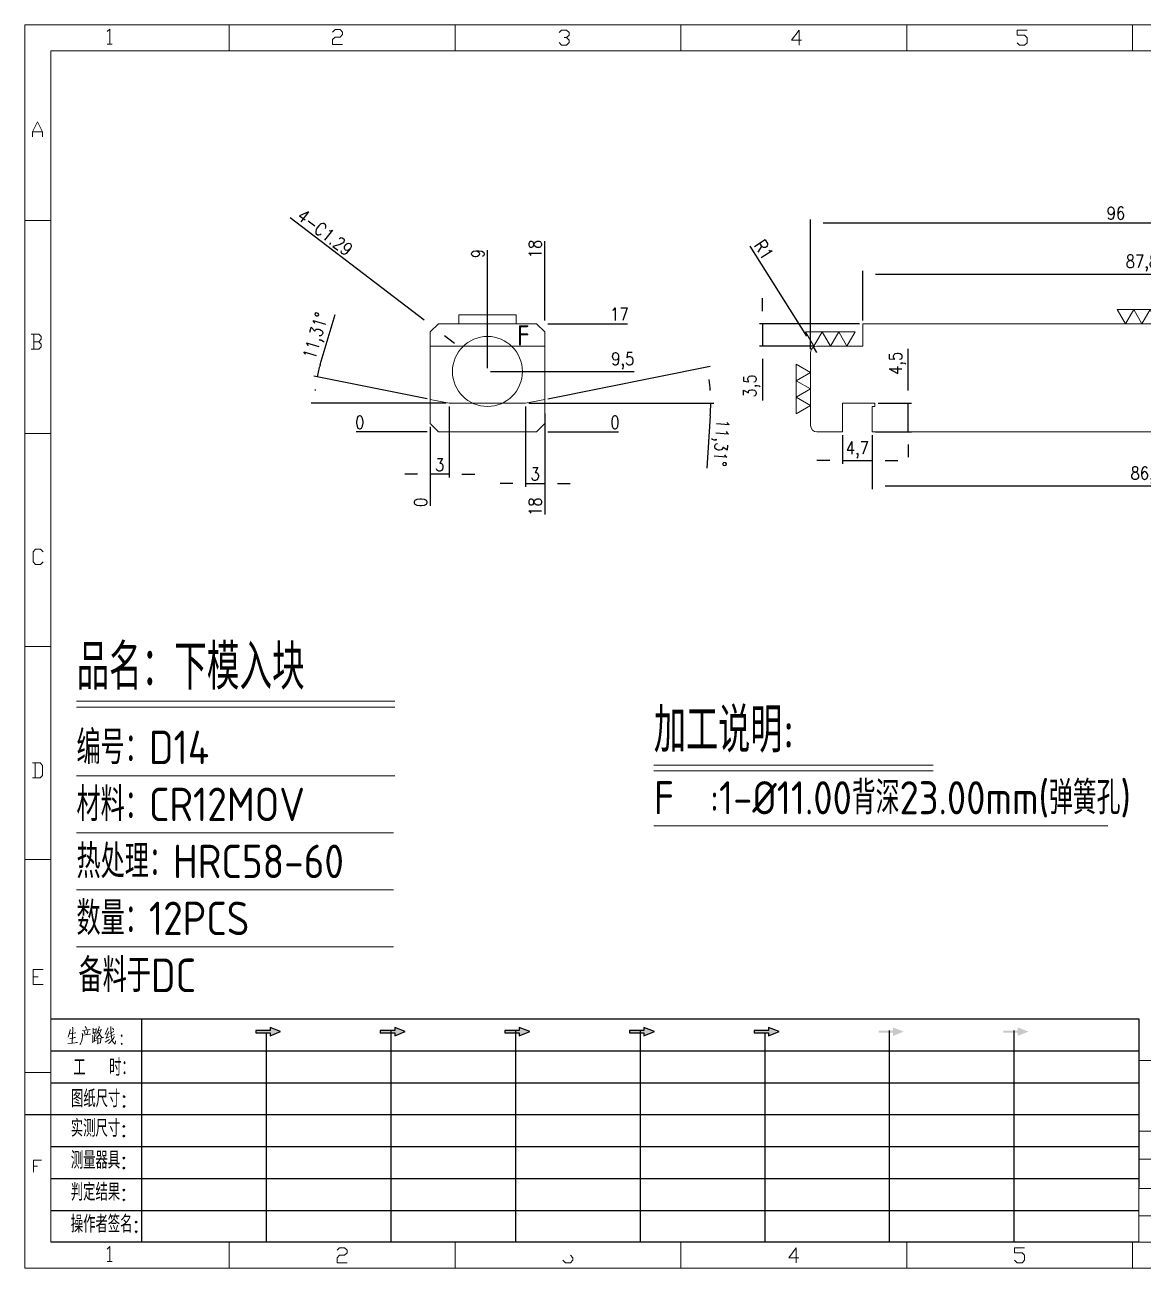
# Model space of a CAD drawing. Header units: millimetres. Extents: x 88508 to 142116, y -5268 to 20283.
# Drawn here: x 103618.3 to 103794.2, y 556.7 to 752.2 of the extents above; entities that cross this region are included whole.
import ezdxf
from ezdxf.enums import TextEntityAlignment as Align

# ---------------------------------------------------------------- set-up
doc = ezdxf.new("R2010")
doc.units = ezdxf.units.MM
doc.linetypes.add('HIDDEN', pattern=[0])
for name, color, linetype in [('DIE_P', 2, 'Continuous'), ('DIM', 4, 'Continuous'), ('TEXT', 4, 'Continuous')]:
    doc.layers.add(name, color=color, linetype=linetype)
doc.styles.add('chinesef_fs', font='simplex.shx', dxfattribs={"bigfont": 'gbcbig.shx'})
doc.styles.add('gbenor', font='gbenor.shx', dxfattribs={"bigfont": 'gbcbig.shx'})
doc.styles.add('GBENOR_', font='gbenor.shx', dxfattribs={"bigfont": 'gbcbig'})
doc.styles.get("Standard").update_dxf_attribs({"font": 'txt.shx', "width": 0.85, "bigfont": 'ctxt.shx'})
doc.styles.add('TXT', font='txt.shx', dxfattribs={"width": 0.8, "bigfont": 'ctxt.shx'})
doc.dimstyles.new('T-2-WX', dxfattribs={"dimtxt": 2, "dimasz": 2, "dimexe": 0.5, "dimexo": 0.5, "dimgap": 0.5, "dimtad": 1, "dimtxsty": 'Standard', "dimblk": 'OPEN30', "dimcen": 0, "dimazin": 3, "dimtfac": 1, "dimtmove": 0, "dimatfit": 3, "dimldrblk": 'OPEN30', "dimlwd": -1, "dimlwe": -1})

# ---------------------------------------------------------------- blocks, each defined once
blk = doc.blocks.new('U40')
for points in [[(351.7713787108805, 337.7385781719786), (351.7713787108805, 333.1821114244813), (366.9596012025504, 339.2574004211492), (351.7713787108805, 345.3326894178172), (351.7713787108805, 340.7762226703198), (331.1500765610326, 340.7762226703198), (331.1500765610326, 337.7385781719786)], [(545.7416113308791, 339.2574004211492), (530.5533888392092, 345.3326894178172), (530.5533888392092, 340.7762226703198), (509.9320866894413, 340.7762226703198), (509.9320866894413, 337.7385781719786), (530.5533888392092, 337.7385781719786), (530.5533888392092, 333.1821114244813)], [(724.5236214592878, 339.2574004211492), (709.335398967618, 345.3326894178172), (709.335398967618, 340.7762226703198), (688.71409681777, 340.7762226703198), (688.71409681777, 337.7385781719786), (709.335398967618, 337.7385781719786), (709.335398967618, 333.1821114244813)], [(903.3056315876966, 339.2574004211492), (888.1174090959466, 345.3326894178172), (888.1174090959466, 340.7762226703198), (867.4961069461788, 340.7762226703198), (867.4961069461788, 337.7385781719786), (888.1174090959466, 337.7385781719786), (888.1174090959466, 333.1821114244813)], [(1082.087641716025, 339.2574004211492), (1066.899419224355, 345.3326894178172), (1066.899419224355, 340.7762226703198), (1046.278117074507, 340.7762226703198), (1046.278117074507, 337.7385781719786), (1066.899419224355, 337.7385781719786), (1066.899419224355, 333.1821114244813)], [(1245.681429352684, 337.7385781719786), (1245.681429352764, 333.1821114245249), (1260.869651844354, 339.2574004211492), (1245.681429352764, 345.3326894178172), (1245.681429352764, 340.7762226703198), (1225.060127202916, 340.7762226703198), (1225.060127202916, 337.7385781719786)], [(1424.463439481093, 337.7385781719349), (1424.463439481093, 333.1821114244813), (1439.651661972843, 339.2574004211492), (1424.463439481093, 345.3326894178608), (1424.463439481093, 340.7762226703198), (1403.842137331245, 340.7762226703198), (1403.842137331245, 337.7385781719786)]]:
    blk.add_hatch(color=3).paths.add_polyline_path(points)
at = {"color": 254, "lineweight": 18}
for p, q in [((0, 1783.490965824254), (0, 0)), ((0, 1783.490965824254), (2530.212096844043, 1783.490965824254)), ((941.1154750454589, 1783.490965824254), (941.1154750454589, 1746.463471724055)), ((1265.106048421942, 1783.490965824254), (1265.106048421942, 1746.463471724055)), ((1589.096621798344, 1783.490965824254), (1589.096621798344, 1746.463471724055)), ((37.02749410000251, 37.02749410015531), (37.02749410000251, 1746.463471724099)), ((37.02749410000251, 1746.463471724099), (2493.1846027438, 1746.463471724055)), ((-2.401066e-10, 1502.699135564675), (37.02749410000251, 1502.699135564675)), ((0, 1197.222309238423), (37.02749410000251, 1197.222309238423)), ((0, 891.7454829120688), (37.02749410000251, 891.7454829120688)), ((0, 586.2686565858603), (37.02749410000251, 586.2686565858603)), ((1598.098045859733, 298.0437414562475), (2493.1846027438, 298.0437414562475)), ((0, 280.7918302595062), (37.02749410000251, 280.7918302595062)), ((1598.21111949077, 196.6260694690136), (2493.1846027438, 196.6260694690573)), ((2493.1846027438, 156.3877942883701), (1598.21111949077, 156.3877942883701)), ((2493.1846027438, 114.1495429630158), (1598.21111949077, 114.1495429630158)), ((2493.1846027438, 75.03327179662301), (1598.21111949077, 75.03327179662301)), ((37.02749410000251, 37.02749410015531), (2493.1846027438, 37.02749410000979)), ((941.1154750454589, 0), (941.1154750454589, 37.02749410015531)), ((1265.106048421942, 0), (1265.106048421942, 37.02749410015531)), ((1589.096621798344, 0), (1589.096621798344, 37.02749410015531)), ((0, 0), (2530.212096844043, 0))]:
    blk.add_line(p, q, dxfattribs=at)
at = {"color": 254, "linetype": 'Continuous', "lineweight": 18}
for p, q in [((293.1343282928137, 1783.490965824254), (293.1343282928137, 1746.463471724099)), ((617.1249016692964, 1783.490965824254), (617.1249016692964, 1746.463471724099)), ((1598.098045859733, 298.0437414562475), (1598.098045859733, 37.02749410015531)), ((1598.21111949077, 298.0437414563348), (1598.21111949077, 37.02749410015531)), ((293.1343282928137, 0), (293.1343282928137, 37.02749410015531)), ((617.1249016692964, 0), (617.1249016692964, 37.02749410015531))]:
    blk.add_line(p, q, dxfattribs=at)
for p, q in [((37.97556943391101, 357.5550953094789), (1598.21111949077, 357.5550953094789)), ((1598.21111949077, 357.5550953094789), (1598.21111949077, 116.22893122198)), ((37.97556943391101, 311.7571419793676), (1598.21111949077, 311.7571419793676)), ((37.14056773103948, 265.9591886492562), (1598.21111949077, 265.9591886492562)), ((0.1130736310369684, 220.1612353191304), (1598.21111949077, 220.1612353191304)), ((37.14056773103948, 174.3632819890481), (1598.21111949077, 174.3632819890481)), ((37.14056773103948, 128.5653286590095), (1598.21111949077, 128.5653286589659)), ((37.14056773103948, 82.7673753288982), (1598.21111949077, 82.7673753288982))]:
    blk.add_line(p, q)
at = {"color": 254}
for p, q in [((167.8419648327035, 37.02749410012621), (167.8419648327836, 357.5550953095226)), ((525.5190587203979, 37.02749410008255), (525.519058720638, 340.7762226703198)), ((704.3010688489667, 37.02749410008255), (704.3010688489667, 340.7762226703198)), ((883.0830789773754, 37.02749410008255), (883.0830789773754, 340.7762226703198)), ((1240.647099234193, 37.02749410000979), (1240.647099234113, 340.7762226703198)), ((1419.429109362522, 37.02749410000979), (1419.429109362522, 340.7762226703198)), ((346.7370485923093, 37.02749410015531), (346.7370485922293, 337.873189601698)), ((1061.865089105704, 37.02749410008255), (1061.865089105784, 337.7385781719786)), ((1598.21111949077, 37.02749410015531), (37.97556943391101, 37.02749410015531))]:
    blk.add_line(p, q, dxfattribs=at)
at = {"color": 92, "lineweight": 18}
for points in [[(118.262083585767, 1773.748304046676), (121.8594445195849, 1777.348920510747), (121.8594445195849, 1755.750105021507)], [(441.3960861006562, 1773.094391699109), (444.9934470345543, 1776.693380398094), (452.1865411371837, 1776.693380398094), (455.7839020710016, 1773.094391699109), (455.7839020710016, 1769.495403000124), (452.1865411371837, 1765.89478653601), (444.9934470345543, 1765.89478653601), (441.3960861006562, 1762.295797837025), (441.3960861006562, 1755.096192673926), (455.7839020710016, 1755.096192673926)], [(766.4263833993464, 1772.426208140241), (770.0237443332444, 1776.025196839182), (777.2184662009604, 1776.025196839182), (780.8158271347784, 1772.426208140241), (780.8158271347784, 1768.827219441213), (777.2184662009604, 1765.226602977113), (773.6211052670624, 1765.226602977113)], [(1114.381193139976, 1761.363725232048), (1099.992715898763, 1761.363725232048), (1110.78366943173, 1775.763525614457), (1110.78366943173, 1754.165442632424)], [(1423.399638674076, 1757.728680108921), (1426.995371842808, 1754.129691409937), (1434.190093710444, 1754.129691409937), (1437.787454644342, 1757.728680108921), (1437.787454644342, 1764.928285272021), (1434.190093710444, 1768.528901736136), (1423.399638674076, 1768.528901736136), (1423.399638674076, 1775.726879134105), (1437.787454644342, 1775.726879134105)], [(118.262083585767, 1755.750105021507), (125.4568054534029, 1755.750105021507)], [(777.2184662009604, 1765.226602977113), (780.8158271347784, 1761.627614278113), (780.8158271347784, 1758.026997814013), (777.2184662009604, 1754.428009115072), (770.0237443332444, 1754.428009115072), (766.4263833993464, 1758.026997814013)], [(11.14604103509191, 1622.773730768706), (11.14604103509191, 1629.971708166675), (18.33913513772131, 1644.370918492874), (25.53385700543731, 1629.971708166675), (25.53385700543731, 1622.773730768706)], [(11.14604103509191, 1629.971708166675), (25.53385700543731, 1629.971708166675)], [(19.9784864676767, 1329.008260924908), (23.57601017584238, 1332.609019816329), (23.57601017584238, 1336.208161116112), (19.9784864676767, 1339.807302415924), (9.187532934629417, 1339.807302415924)], [(12.78505664287513, 1339.807302415924), (12.78505664287513, 1318.210837025501)], [(9.187532934629417, 1318.210837025501), (19.9784864676767, 1318.210837025501), (23.57601017584238, 1321.809978325313), (23.57601017584238, 1325.409119625081), (19.9784864676767, 1329.008260924908), (12.78505664287513, 1329.008260924908)], [(26.12648050634743, 1013.162545878935), (22.53074733761605, 1009.563557179994), (15.33602546990005, 1009.563557179994), (11.73866453600203, 1013.162545878935), (11.73866453600203, 1027.561756205163), (15.33602546990005, 1031.160744904104), (22.53074733761605, 1031.160744904104), (26.12648050634743, 1027.561756205163)], [(10.99743261918775, 703.2172560350882), (21.78788765563513, 703.2172560350882), (25.38524858953315, 706.8178724992031), (25.38524858953315, 721.2154550602572), (21.78788765563513, 724.8160715243721), (10.99743261918775, 724.8160715243721)], [(14.59479355308576, 724.8160715243721), (14.59479355308576, 703.2172560350882)], [(26.09344341455289, 406.9954465200135), (11.70562744428753, 406.9954465200135), (11.70562744428753, 428.5942620092974), (26.09344341455289, 428.5942620092974)], [(11.70562744428753, 417.7956681472133), (18.8987215468369, 417.7956681472133)], [(12.32683507759066, 137.7448959697504), (12.32683507759066, 154.9913926473819), (23.81625218626868, 154.9913926473819)], [(12.32683507759066, 146.368144308537), (18.07089252589503, 146.368144308537)], [(118.262083585767, 27.41303418517055), (121.8594445195849, 31.01365064928541), (121.8594445195849, 9.41483516000153)], [(447.9364085898123, 25.71411796942994), (451.5339322980581, 29.31325926921272), (458.7273621228596, 29.31325926921272), (462.3248858310253, 25.71411796942994), (462.3248858310253, 22.11497666957439), (458.7273621228596, 18.51421777819633), (451.5339322980581, 18.51421777819633), (447.9364085898123, 14.91507647838444), (447.9364085898123, 7.715176287223585), (462.3248858310253, 7.715176287223585)], [(782.7178096326606, 18.51421777819633), (786.3153333408263, 14.91507647838444), (786.3153333408263, 11.31593517860165), (782.7178096326606, 7.715176287223585), (775.524379807779, 7.715176287223585), (771.9268560995333, 11.31593517860165)], [(1110.30524528661, 14.91507647838444), (1095.916768045397, 14.91507647838444), (1106.709339169975, 29.31325926921272), (1106.709339169975, 7.715176287223585)], [(1419.908297582711, 11.31593517860165), (1423.505821290957, 7.715176287223585), (1430.699251115759, 7.715176287223585), (1434.296774824004, 11.31593517860165), (1434.296774824004, 18.51421777819633), (1430.699251115759, 22.11497666957439), (1419.908297582711, 22.11497666957439), (1419.908297582711, 29.31325926921272), (1434.296774824004, 29.31325926921272)], [(118.262083585767, 9.41483516000153), (125.4568054534029, 9.41483516000153)]]:
    blk.add_lwpolyline(points, dxfattribs=at)
at = {"color": 92, "lineweight": 0}
for points in [[(64.97282744380209, 342.1950081407267), (64.83132807077345, 340.9751859597454), (64.11895191710937, 337.9280701517127), (63.55051478073437, 335.6933559161844), (62.84057827141078, 333.458641680656), (62.13064176208718, 331.426417927185)], [(68.38345026173192, 345.8520350392355), (68.66888865204965, 344.4297223762551), (68.0980118714142, 322.8925419491425)], [(82.59681831432681, 340.7726954777318), (93.68256229488907, 342.1950081407267), (93.25562453162274, 342.397498622784), (92.40418864927051, 341.9900780143216)], [(86.14894050528528, 336.0983368802699), (86.00744113225664, 337.5206495432503), (85.29750462301308, 339.7553637787933)], [(86.71737764166028, 346.6644366117835), (87.8542519142502, 344.6322128583124), (88.28118967759656, 343.007409713231)], [(90.27193947695923, 340.9751859597454), (90.41343884998787, 339.552873296765), (89.13506520428928, 335.2859353077656)], [(97.80312162222253, 344.0223017678363), (98.08856001254026, 342.5999891047977), (98.08856001254026, 340.7726954777318), (98.08856001254026, 337.9280701517127), (98.08856001254026, 336.3008273622836), (98.2300593855689, 337.7231400253077), (102.0676199668451, 338.3330511157983), (101.7846212208678, 338.3330511157983), (102.0676199668451, 343.6173208037071), (102.0676199668451, 343.2099001952884), (102.0676199668451, 342.802479586855), (98.2300593855689, 342.1950081407267)], [(105.478242784855, 341.1776764418173), (105.9051805482013, 340.9751859597454), (109.6012417565289, 341.7875875322934), (109.3158033662112, 342.5999891047977), (108.464367483859, 339.552873296765), (107.6104919571662, 337.3181590612367), (106.9005554478426, 335.8958463982417), (105.9051805482013, 334.2710432531894), (104.341368512185, 332.036329017661), (103.0629948665664, 330.4090862282756), (101.9261205938965, 329.3941941736703)], [(106.6151170575249, 346.4595064853784), (106.4736176844963, 345.2421239487885), (105.0537446658491, 341.1776764418173), (104.1998691392364, 338.9429622062889), (103.0629948665664, 336.3008273622836), (102.6360571032201, 335.4884257897793)], [(104.90980564848, 339.1454526883026), (105.3367434118263, 338.7404717242171), (107.0420548208713, 335.6933559161844), (108.6058668568076, 333.2537115542509), (109.8842405025061, 331.2214878007799), (110.3111782658525, 330.8165068366943), (112.5849268111124, 330.8165068366943), (110.1696788928239, 331.2214878007799), (109.0328046201539, 332.6438004637603)], [(119.2646730741035, 344.8347033403406), (119.1231737010748, 343.8198112857644), (116.849425155815, 338.5379812422034), (115.4271124928273, 335.4884257897793), (119.2646730741035, 336.3008273622836)], [(120.2600479737448, 339.3503828147077), (118.1277988014335, 333.458641680656), (116.4224873924686, 330.0041052641463), (116.1394886464914, 329.8016147821327), (120.5454863641426, 331.426417927185)], [(121.6823606367325, 336.708247970746), (127.6521703904, 339.552873296765)], [(123.3876720457774, 346.4595064853784), (123.529171418726, 345.4446144308167), (123.529171418726, 340.7726954777318), (123.8146098091238, 337.3181590612367), (123.9561091820724, 335.2859353077656), (124.2391079280496, 333.0512210722372), (124.5245463183674, 331.0189973187225), (124.8099847087651, 328.9867735652515), (125.234482827771, 327.3619704201992), (125.9468589814351, 325.7371672751469), (126.9397942367359, 323.9074340037041), (127.9351691363772, 322.6900514671142), (128.9305440360986, 321.6727197682048), (129.6404805453421, 321.2677388040902), (129.9259189357399, 326.1421482392325), (129.3574817993649, 321.4702292861475)], [(127.6521703904, 341.5850970502361), (127.2252326270536, 342.397498622784), (125.6614205910373, 344.22479224985)], [(61.4182656084231, 322.2826308586955), (68.24195088870329, 322.8925419491425), (75.34863491504075, 323.7049435216759), (74.92169715169439, 323.9074340037041), (73.78482287902443, 323.5024530396186)], [(63.8359531710521, 335.8958463982417), (73.35788511567807, 337.5206495432503), (73.07488636970083, 337.7231400253077), (72.50400958906539, 337.3181590612367)], [(64.54588968045573, 329.5966846557276), (64.83132807077345, 329.5966846557276), (65.11432681675069, 329.5966846557276), (72.50400958906539, 331.0189973187225), (71.9355724526904, 331.0189973187225), (70.94263719738956, 330.8165068366943)], [(82.59681831432681, 335.0834448256937), (82.59681831432681, 331.831398891256), (82.31137992400909, 328.9867735652515), (81.88688180500321, 326.7520593297086), (81.17450565133913, 324.9247657026426), (80.3230697689869, 323.0950324311998), (79.61069361532282, 321.8776498945663), (78.75925773305062, 320.8603181956569)], [(93.25562453162274, 335.4884257897793), (94.10950005823543, 335.6933559161844), (94.25099943126406, 335.4884257897793), (82.59681831432681, 334.2710432531894), (82.59681831432681, 335.0834448256937), (82.16988055098045, 336.9107384527742)], [(96.52474797660398, 323.9074340037041), (102.7775564761687, 327.1594799381855)], [(97.23468448584754, 334.2710432531894), (97.5201228762453, 333.458641680656), (97.6616222491939, 324.7222752205853)], [(100.2208091848515, 337.9280701517127), (100.0793098119029, 325.9396577572043)], [(100.2208091848515, 332.6438004637603), (102.3530583572428, 333.0512210722372)], [(104.1998691392364, 330.0041052641463), (104.4853075295541, 328.9867735652515), (104.4853075295541, 321.065248322062), (104.341368512185, 322.0801403766382), (104.4853075295541, 322.6900514671142), (109.1743039931825, 323.0950324311998), (108.6058668568076, 323.0950324311998), (109.0328046201539, 329.191703691642), (109.0328046201539, 330.0041052641463), (109.3158033662112, 329.3941941736703), (108.6058668568076, 329.3941941736703), (104.6268069025027, 328.7842830831942)], [(115.2856131197987, 324.3148546121665), (121.5408612637839, 328.1743719927035)], [(128.2206075266949, 332.4413099817466), (128.0766685094059, 331.6289084091986), (126.9397942367359, 329.5966846557276), (125.8029199640659, 327.9718815106899), (124.5245463183674, 326.3470783656376), (122.9607342824311, 324.7222752205853), (121.3969222464148, 323.2999625575903), (120.1185486007962, 322.2826308586955)], [(121.3969222464148, 332.2388194996893), (128.7890446630699, 335.0834448256937)]]:
    blk.add_lwpolyline(points, dxfattribs=at)
for points in [[(366.9596012025504, 339.2574004211492), (351.7713787108805, 345.3326894178172), (351.7713787108805, 340.7762226703198), (331.1500765610326, 340.7762226703198), (331.1500765610326, 337.7385781719786), (351.7713787108805, 337.7385781719786), (351.7713787108805, 333.1821114244813), (366.9596012025504, 339.2574004211492)], [(545.7416113308791, 339.2574004211492), (530.5533888392092, 345.3326894178172), (530.5533888392092, 340.7762226703198), (509.9320866894413, 340.7762226703198), (509.9320866894413, 337.7385781719786), (530.5533888392092, 337.7385781719786), (530.5533888392092, 333.1821114244813), (545.7416113308791, 339.2574004211492)], [(724.5236214592878, 339.2574004211492), (709.335398967618, 345.3326894178172), (709.335398967618, 340.7762226703198), (688.71409681777, 340.7762226703198), (688.71409681777, 337.7385781719786), (709.335398967618, 337.7385781719786), (709.335398967618, 333.1821114244813), (724.5236214592878, 339.2574004211492)], [(903.3056315876966, 339.2574004211492), (888.1174090959466, 345.3326894178172), (888.1174090959466, 340.7762226703198), (867.4961069461788, 340.7762226703198), (867.4961069461788, 337.7385781719786), (888.1174090959466, 337.7385781719786), (888.1174090959466, 333.1821114244813), (903.3056315876966, 339.2574004211492)], [(1082.087641716025, 339.2574004211492), (1066.899419224355, 345.3326894178172), (1066.899419224355, 340.7762226703198), (1046.278117074507, 340.7762226703198), (1046.278117074507, 337.7385781719786), (1066.899419224355, 337.7385781719786), (1066.899419224355, 333.1821114244813), (1082.087641716025, 339.2574004211492)]]:
    blk.add_lwpolyline(points)
for points in [[(138.7379143709622, 332.4413099817466), (139.4478508803659, 333.458641680656), (138.7379143709622, 334.4735337352176), (138.0279778617187, 333.458641680656)], [(138.7379143709622, 320.8603181956569), (139.4478508803659, 321.8776498945663), (138.7379143709622, 322.8925419491425), (138.0279778617187, 321.8776498945663)]]:
    blk.add_lwpolyline(points, close=True, dxfattribs=at)
at = {"color": 3, "style": 'chinesef_fs'}
for s, p in [('工  时：', (69.4971126848468, 275.7425337752502)), ('图纸尺寸:', (66.21695397600706, 230.9084757192177)), ('实测尺寸:', (65.93245377334097, 188.4038120003243)), ('测量器具:', (65.93245377334097, 142.605858670242)), ('判定结果:', (65.93245377334097, 96.80790534015978)), ('操作者签名:', (65.93245377334097, 51.00995201004844))]:
    blk.add_text(s, height=24.57340277160982, dxfattribs=at).set_placement(p)
at = {"lineweight": 18, "style": 'GBENOR_'}
blk.add_attdef('文档路径', (2125.952941468568, 386.8923794169968), '', height=17.75516522509229, dxfattribs=at)
at = {"lineweight": 20, "style": 'TXT'}
for tag, height, p in [('18-**-**', 16.34828382267903, (1866.635538580565, 256.1675133156532)), ('客户名称', 16.13007164178575, (1741.085926012827, 133.9806429703021, 1.102629e-07)), ('料厚:', 16.13007164178575, (1741.2625260399, 93.15939516745857, 1.102629e-07))]:
    blk.add_attdef(tag, text='', height=height, dxfattribs=at).set_placement(p, align=Align.MIDDLE)
for tag, p, height in [('88888', (1850.911245038806, 207.4586072479433), 14.86207620243549), ('材质:', (1691.18083192328, 167.9876174230885, 1.102629e-07), 16.13007164178575), ('核准', (1869.361085854893, 127.5219101038383, 1.102629e-07), 16.13007164178575), ('设计', (1868.772300129218, 88.29701741995814, 1.102629e-07), 16.13007164178575), ('绘图', (1868.238303110666, 49.07789693056839, 1.102629e-07), 16.13007164178575)]:
    blk.add_attdef(tag, p, '', height=height, dxfattribs=at)
for tag, p, height, width in [('3', (2234.717398091787, 206.8982844063139), 15.82746157208229, 0.7), ('4', (2234.717398091787, 167.4099855983077), 15.82746157208229, 0.7), ('核准日期', (2041.0728733457, 124.18315190883, 1.102629e-07), 16.13007164178575, 0.68), ('设计日期', (2041.0728733457, 84.45208169726538, 1.102629e-07), 16.13007164178575, 0.68), ('1', (2251.88674463307, 85.8611173726822), 14.60996452807595, 0.7), ('绘图日期', (2040.90903306059, 46.43247924356547, 1.102629e-07), 16.13007164178575, 0.68), ('2', (2234.959187319619, 49.22918705768825), 14.60996452807595, 0.7)]:
    blk.add_attdef(tag, p, '', height=height, dxfattribs=dict(at, width=width))
blk = doc.blocks.new('*D7694')
at = {"layer": 'Defpoints', "color": 0}
for p in [(103682.0610924185, 688.178943222505), (103700.0610924185, 688.178943222505), (103710.0610924185, 688.178943222505)]:
    blk.add_point(p, dxfattribs=at)
at = {"layer": 'DIM', "color": 0}
blk.add_line((103700.5610924185, 688.178943222505), (103711.6944257518, 688.178943222505), dxfattribs=at)
at = {"layer": 'DIM', "color": 0, "lineweight": 5, "insert": (103711.1277590852, 689.678943222505), "char_height": 2, "attachment_point": 5}
blk.add_mtext('0', dxfattribs=at)
blk = doc.blocks.new('_Open30')
blk = doc.blocks.new('*D7695')
at = {"layer": 'Defpoints', "color": 0}
for p in [(103691.0610924185, 697.678943222505), (103710.0610924185, 697.678943222505), (103682.0610924185, 688.178943222505)]:
    blk.add_point(p, dxfattribs=at)
at = {"layer": 'DIM', "color": 0}
blk.add_line((103691.5610924185, 697.678943222505), (103714.1229971804, 697.678943222505), dxfattribs=at)
at = {"layer": 'DIM', "color": 0, "lineweight": 5, "insert": (103712.3420447995, 699.3694194129812), "char_height": 2, "attachment_point": 5}
blk.add_mtext('9,5', dxfattribs=at)
blk = doc.blocks.new('*D7696')
at = {"layer": 'Defpoints', "color": 0}
for p in [(103700.0610924185, 705.178943222505), (103710.0610924185, 705.178943222505), (103682.0610924185, 688.178943222505)]:
    blk.add_point(p, dxfattribs=at)
at = {"layer": 'DIM', "color": 0}
blk.add_line((103700.5610924185, 705.178943222505), (103713.070616228, 705.178943222505), dxfattribs=at)
at = {"layer": 'DIM', "color": 0, "lineweight": 5, "insert": (103711.8158543233, 706.678943222505), "char_height": 2, "attachment_point": 5}
blk.add_mtext('17', dxfattribs=at)
blk = doc.blocks.new('*D7697')
at = {"layer": 'Defpoints', "color": 0}
for p in [(103672.0610924185, 688.178943222505), (103682.0610924185, 688.178943222505), (103682.0610924185, 688.178943222505)]:
    blk.add_point(p, dxfattribs=at)
at = {"layer": 'DIM', "color": 0}
blk.add_line((103681.5610924185, 688.178943222505), (103670.4277590852, 688.178943222505), dxfattribs=at)
at = {"layer": 'DIM', "color": 0, "lineweight": 5, "insert": (103670.9944257518, 689.678943222505), "char_height": 2, "attachment_point": 5}
blk.add_mtext('0', dxfattribs=at)
blk = doc.blocks.new('*D7698')
at = {"layer": 'Defpoints', "color": 0}
for p in [(103682.0610924185, 688.178943222505), (103700.0610924185, 688.178943222505), (103700.0610924185, 678.178943222505)]:
    blk.add_point(p, dxfattribs=at)
at = {"layer": 'DIM', "color": 0}
blk.add_line((103700.0610924185, 687.678943222505), (103700.0610924185, 675.1694194129668), dxfattribs=at)
at = {"layer": 'DIM', "color": 0, "lineweight": 5, "insert": (103698.5610924185, 676.4241813177359), "char_height": 2, "attachment_point": 5, "rotation": 90}
blk.add_mtext('18', dxfattribs=at)
blk = doc.blocks.new('*D7699')
at = {"layer": 'Defpoints', "color": 0}
for p in [(103682.0610924185, 688.178943222505), (103682.0610924185, 688.178943222505), (103682.0610924185, 678.178943222505)]:
    blk.add_point(p, dxfattribs=at)
at = {"layer": 'DIM', "color": 0}
blk.add_line((103682.0610924185, 687.678943222505), (103682.0610924185, 676.5456098891736), dxfattribs=at)
at = {"layer": 'DIM', "color": 0, "lineweight": 5, "insert": (103680.5610924185, 677.1122765558393), "char_height": 2, "attachment_point": 5, "rotation": 90}
blk.add_mtext('0', dxfattribs=at)
blk = doc.blocks.new('*D7700')
at = {"layer": 'Defpoints', "color": 0}
for p in [(103700.0610924185, 715.178943222505), (103700.0610924185, 705.178943222505), (103682.0610924185, 688.178943222505)]:
    blk.add_point(p, dxfattribs=at)
at = {"layer": 'DIM', "color": 0}
blk.add_line((103700.0610924185, 705.678943222505), (103700.0610924185, 718.1884670320433), dxfattribs=at)
at = {"layer": 'DIM', "color": 0, "lineweight": 5, "insert": (103698.5610924185, 716.9337051272742), "char_height": 2, "attachment_point": 5, "rotation": 90}
blk.add_mtext('18', dxfattribs=at)
blk = doc.blocks.new('*D7701')
at = {"layer": 'Defpoints', "color": 0}
for p in [(103691.0610924185, 715.178943222505), (103691.0610924185, 697.678943222505), (103682.0610924185, 688.178943222505)]:
    blk.add_point(p, dxfattribs=at)
at = {"layer": 'DIM', "color": 0}
blk.add_line((103691.0610924185, 698.178943222505), (103691.0610924185, 716.731324174878), dxfattribs=at)
at = {"layer": 'DIM', "color": 0, "lineweight": 5, "insert": (103689.5610924185, 716.2051336986915), "char_height": 2, "attachment_point": 5, "rotation": 90}
blk.add_mtext('9', dxfattribs=at)
blk = doc.blocks.new('*D7702')
at = {"layer": 'Defpoints', "color": 0}
for p in [(103837.8736971165, 721.0629163338162), (103837.8736971165, 706.5789432225138), (103741.8736971368, 700.6789432225196)]:
    blk.add_point(p, dxfattribs=at)
at = {"layer": 'DIM', "color": 0}
for p, q in [((103741.8736971368, 701.1789432225196), (103741.8736971368, 721.5629163338162)), ((103837.8736971165, 707.0789432225138), (103837.8736971165, 721.5629163338162)), ((103743.8736971368, 721.0629163338162), (103835.8736971165, 721.0629163338162))]:
    blk.add_line(p, q, dxfattribs=at)
at = {"layer": 'DIM', "color": 0, "lineweight": 5, "insert": (103789.8736971267, 722.5629163338162), "char_height": 2, "attachment_point": 5}
blk.add_mtext('96', dxfattribs=at)
blk = doc.blocks.new('*D7705')
at = {"layer": 'Defpoints', "color": 0}
for p in [(103751.5736971368, 688.178943222505), (103837.8736971165, 688.178943222505), (103837.8736971165, 679.6953468940046)]:
    blk.add_point(p, dxfattribs=at)
at = {"layer": 'DIM', "color": 0}
for p, q in [((103751.5736971368, 687.678943222505), (103751.5736971368, 679.1953468940046)), ((103837.8736971165, 687.678943222505), (103837.8736971165, 679.1953468940046)), ((103753.5736971368, 679.6953468940046), (103835.8736971165, 679.6953468940046))]:
    blk.add_line(p, q, dxfattribs=at)
at = {"layer": 'DIM', "color": 0, "lineweight": 5, "insert": (103794.7236971267, 681.3858230844808), "char_height": 2, "attachment_point": 5}
blk.add_mtext('86,3', dxfattribs=at)
blk = doc.blocks.new('*D7706')
at = {"layer": 'Defpoints', "color": 0}
for p in [(103746.8736971368, 688.178943222505), (103751.5736971368, 688.178943222505), (103751.5736971368, 683.6581176925974)]:
    blk.add_point(p, dxfattribs=at)
at = {"layer": 'DIM', "color": 0}
for p, q in [((103746.8736971368, 687.678943222505), (103746.8736971368, 683.1581176925974)), ((103751.5736971368, 687.678943222505), (103751.5736971368, 683.1581176925974)), ((103744.8736971368, 683.6581176925974), (103742.8736971368, 683.6581176925974)), ((103746.8736971368, 683.6581176925974), (103751.5736971368, 683.6581176925974)), ((103753.5736971368, 683.6581176925974), (103755.5736971368, 683.6581176925974))]:
    blk.add_line(p, q, dxfattribs=at)
at = {"layer": 'DIM', "color": 0, "lineweight": 5, "insert": (103749.2236971368, 685.3485938830736), "char_height": 2, "attachment_point": 5}
blk.add_mtext('4,7', dxfattribs=at)
blk = doc.blocks.new('*D7707')
at = {"layer": 'Defpoints', "color": 0}
for p in [(103751.9736971368, 692.678943222505), (103757.2381000559, 692.678943222505), (103751.5736971368, 688.178943222505)]:
    blk.add_point(p, dxfattribs=at)
at = {"layer": 'DIM', "color": 0}
for p, q in [((103757.2381000559, 694.678943222505), (103757.2381000559, 701.2408479844162)), ((103752.4736971368, 692.678943222505), (103757.7381000559, 692.678943222505)), ((103757.2381000559, 688.178943222505), (103757.2381000559, 692.678943222505)), ((103752.0736971368, 688.178943222505), (103757.7381000559, 688.178943222505)), ((103757.2381000559, 686.178943222505), (103757.2381000559, 684.178943222505))]:
    blk.add_line(p, q, dxfattribs=at)
at = {"layer": 'DIM', "color": 0, "lineweight": 5, "insert": (103755.5476238654, 698.9598956034606), "char_height": 2, "attachment_point": 5, "rotation": 90}
blk.add_mtext('4,5', dxfattribs=at)
blk = doc.blocks.new('*D7708')
at = {"layer": 'Defpoints', "color": 0}
for p in [(103837.8736971165, 712.9995727308269), (103837.8736971165, 706.5789432225138), (103750.0736971368, 705.178943222505)]:
    blk.add_point(p, dxfattribs=at)
at = {"layer": 'DIM', "color": 0}
for p, q in [((103750.0736971368, 705.678943222505), (103750.0736971368, 713.4995727308269)), ((103837.8736971165, 707.0789432225138), (103837.8736971165, 713.4995727308269)), ((103752.0736971368, 712.9995727308269), (103835.8736971165, 712.9995727308269))]:
    blk.add_line(p, q, dxfattribs=at)
at = {"layer": 'DIM', "color": 0, "lineweight": 5, "insert": (103793.9736971267, 714.6900489213031), "char_height": 2, "attachment_point": 5}
blk.add_mtext('87,8', dxfattribs=at)
blk = doc.blocks.new('*D7709')
at = {"layer": 'Defpoints', "color": 0}
for p in [(103750.0736971368, 705.178943222505), (103734.3196469026, 701.678943222505), (103742.8736971368, 701.678943222505)]:
    blk.add_point(p, dxfattribs=at)
at = {"layer": 'DIM', "color": 0}
for p, q in [((103734.3196469026, 707.178943222505), (103734.3196469026, 709.178943222505)), ((103749.5736971368, 705.178943222505), (103733.8196469026, 705.178943222505)), ((103734.3196469026, 705.178943222505), (103734.3196469026, 701.678943222505)), ((103742.3736971368, 701.678943222505), (103733.8196469026, 701.678943222505)), ((103734.3196469026, 699.678943222505), (103734.3196469026, 693.1170384605939))]:
    blk.add_line(p, q, dxfattribs=at)
at = {"layer": 'DIM', "color": 0, "lineweight": 5, "insert": (103732.6291707121, 695.3979908415495), "char_height": 2, "attachment_point": 5, "rotation": 90}
blk.add_mtext('3,5', dxfattribs=at)
blk = doc.blocks.new('*D7710')
at = {"layer": 'Defpoints', "color": 0}
for p in [(103742.3415856463, 701.5256175174072), (103742.8736971367, 700.6789432224687)]:
    blk.add_point(p, dxfattribs=at)
at = {"layer": 'DIM', "color": 0}
for p, q in [((103741.2773626655, 703.218966107341), (103732.3750974544, 717.3838906706832)), ((103742.8736971367, 700.6789432224687), (103742.3415856463, 701.5256175174072))]:
    blk.add_line(p, q, dxfattribs=at)
at = {"layer": 'DIM', "color": 0, "lineweight": 5, "insert": (103734.5142243312, 716.7991565578766), "char_height": 2, "attachment_point": 5, "rotation": 302.14823104849506}
blk.add_mtext('R1', dxfattribs=at)
blk = doc.blocks.new('*D8708')
at = {"layer": 'Defpoints', "color": 0}
for p in [(103663.9154766365, 694.0723048526488), (103682.0610924185, 693.2789432225109), (103685.0610924185, 692.678943222505), (103685.0610924185, 692.678943222505), (103697.0610924185, 692.678943222505)]:
    blk.add_point(p, dxfattribs=at)
at = {"layer": 'DIM', "color": 0}
for p, q in [((103664.7654837624, 698.7754006125779), (103667.1258662425, 706.6333082514573)), ((103681.5708020807, 693.3770012900809), (103663.790853271, 696.9329910520423)), ((103684.5610924185, 692.678943222505), (103663.3696195241, 692.678943222505))]:
    blk.add_line(p, q, dxfattribs=at)
for start, end in [(163.2806214399638, 168.6900675258729), (174.099513611782, 174.5905539140909)]:
    blk.add_arc((103685.0610924185, 692.678943222505), 21.19147289436521, start, end, dxfattribs=at)
at = {"layer": 'DIM', "color": 0, "lineweight": 5, "insert": (103664.2810573076, 703.2043774182326), "char_height": 2, "attachment_point": 5, "rotation": 73.28062143996242}
blk.add_mtext('11,31%%d', dxfattribs=at)
blk = doc.blocks.new('*D8709')
at = {"layer": 'Defpoints', "color": 0}
for p in [(103725.9162831459, 696.4982738479212), (103685.0610924185, 692.678943222505), (103697.0610924185, 692.678943222505), (103697.0610924185, 692.678943222505), (103700.0610924185, 693.2789432225109)]:
    blk.add_point(p, dxfattribs=at)
at = {"layer": 'DIM', "color": 0}
for p, q in [((103700.5513827563, 693.3770012900809), (103726.0930075271, 698.4853262442919)), ((103697.5610924185, 692.678943222505), (103726.6679527497, 692.678943222505)), ((103726.0992404263, 690.6801239168608), (103725.535804992, 682.4947309253804))]:
    blk.add_line(p, q, dxfattribs=at)
for start, end in [(3.937701031623457, 7.372231442503647), (356.0622989683765, 0)]:
    blk.add_arc((103697.0610924185, 692.678943222505), 29.10686033120867, start, end, dxfattribs=at)
at = {"layer": 'DIM', "color": 0, "lineweight": 5, "insert": (103727.5515148402, 686.4680693633493), "char_height": 2, "attachment_point": 5, "rotation": 266.06229896837556}
blk.add_mtext('11,31%%d', dxfattribs=at)
blk = doc.blocks.new('*D8710')
at = {"layer": 'Defpoints', "color": 0}
for p in [(103697.0610924185, 692.678943222505), (103700.0610924185, 691.5708290606126), (103700.0610924185, 680.0612486191894)]:
    blk.add_point(p, dxfattribs=at)
at = {"layer": 'DIM', "color": 0}
for p, q in [((103697.0610924185, 692.178943222505), (103697.0610924185, 679.5612486191894)), ((103700.0610924185, 691.0708290606126), (103700.0610924185, 679.5612486191894)), ((103695.0610924185, 680.0612486191894), (103693.0610924185, 680.0612486191894)), ((103697.0610924185, 680.0612486191894), (103700.0610924185, 680.0612486191894)), ((103702.0610924185, 680.0612486191894), (103704.0610924185, 680.0612486191894))]:
    blk.add_line(p, q, dxfattribs=at)
at = {"layer": 'DIM', "color": 0, "lineweight": 5, "insert": (103698.5610924185, 681.5612486191894), "char_height": 2, "attachment_point": 5}
blk.add_mtext('3', dxfattribs=at)
blk = doc.blocks.new('*D8711')
at = {"layer": 'Defpoints', "color": 0}
for p in [(103685.0610924185, 692.678943222505), (103682.0610924185, 689.4718364413129), (103682.0610924185, 681.5102931343426)]:
    blk.add_point(p, dxfattribs=at)
at = {"layer": 'DIM', "color": 0}
for p, q in [((103685.0610924185, 692.178943222505), (103685.0610924185, 681.0102931343426)), ((103682.0610924185, 688.9718364413129), (103682.0610924185, 681.0102931343426)), ((103680.0610924185, 681.5102931343426), (103678.0610924185, 681.5102931343426)), ((103685.0610924185, 681.5102931343426), (103682.0610924185, 681.5102931343426)), ((103687.0610924185, 681.5102931343426), (103689.0610924185, 681.5102931343426))]:
    blk.add_line(p, q, dxfattribs=at)
at = {"layer": 'DIM', "color": 0, "lineweight": 5, "insert": (103683.5610924185, 683.0102931343426), "char_height": 2, "attachment_point": 5}
blk.add_mtext('3', dxfattribs=at)
blk = doc.blocks.new('*D8712')
at = {"layer": 'Defpoints', "color": 0}
for p in [(103682.7067439957, 704.533103180278), (103682.7083340601, 704.531890045917)]:
    blk.add_point(p, dxfattribs=at)
at = {"layer": 'DIM', "color": 0}
for p, q in [((103681.1166795537, 705.7462375793873), (103660.0337039371, 721.8314239910894)), ((103682.7083340601, 704.531890045917), (103682.7067439957, 704.533103180278)), ((103684.2983985021, 703.3187556468076), (103685.8884629441, 702.1056212476983))]:
    blk.add_line(p, q, dxfattribs=at)
at = {"layer": 'DIM', "color": 0, "lineweight": 5, "insert": (103665.5244546765, 719.5289898870543), "char_height": 2, "attachment_point": 5, "rotation": 322.6582991058248}
blk.add_mtext('4-C1.29', dxfattribs=at)

msp = doc.modelspace()

# ---------------------------------------------------------------- linework, layer by layer
at = {"layer": 'DIE_P', "linetype": 'Continuous', "lineweight": 5}
msp.add_line((103695.5610924185, 705.178943222505, -3.8535085e-08), (103686.5610924185, 705.178943222505, -3.8535085e-08), dxfattribs=at)
at = {"layer": 'DIE_P', "linetype": 'Continuous', "lineweight": 5, "elevation": -3.8535085e-08, "flags": 128}
for points in [[(103686.5610924185, 705.178943222505), (103686.5610924185, 706.5789432225138), (103695.5610924185, 706.5789432225138), (103695.5610924185, 705.178943222505)], [(103686.5610924185, 705.178943222505), (103683.3539856373, 705.178943222505), (103682.0610924185, 703.8860500036972), (103682.0610924185, 689.4718364413129), (103683.3539856373, 688.178943222505), (103698.7681991997, 688.178943222505), (103700.0610924185, 689.4718364413129), (103700.0610924185, 703.8860500036972), (103698.7681991997, 705.178943222505), (103695.5610924185, 705.178943222505)]]:
    msp.add_lwpolyline(points, dxfattribs=at)
at = {"layer": 'DIE_P', "linetype": 'Continuous', "lineweight": 5, "elevation": -3.8535085e-08}
msp.add_lwpolyline([(103741.8736971368, 689.1789432225196, 0.414213562373095), (103742.8736971368, 688.178943222505), (103746.8736971368, 688.178943222505), (103746.8736971368, 692.678943222505), (103751.9736971368, 692.678943222505), (103751.9736971368, 692.178943222505), (103751.5736971368, 692.178943222505), (103751.5736971368, 688.178943222505), (103837.8736971165, 688.178943222505), (103837.8736971165, 705.178943222505), (103750.0736971368, 705.178943222505), (103750.0736971368, 701.678943222505), (103742.8736971368, 701.678943222505, 0.414213562373095), (103741.8736971368, 700.6789432225196)], format="xyb", close=True, dxfattribs=at)
msp.add_lwpolyline([(103700.0610924185, 701.678943222505), (103682.0610924185, 701.678943222505)], dxfattribs=at)
at = {"layer": 'DIE_P', "linetype": 'HIDDEN', "lineweight": 5, "elevation": -3.8535085e-08, "flags": 128}
msp.add_lwpolyline([(103682.0610924185, 693.2789432225109), (103685.0610924185, 692.678943222505), (103697.0610924185, 692.678943222505), (103700.0610924185, 693.2789432225109)], dxfattribs=at)
at = {"layer": 'DIE_P', "color": 52, "linetype": 'HIDDEN', "lineweight": 5}
msp.add_circle((103691.0610924185, 697.678943222505, -3.8535085e-08), 5.5, dxfattribs=at)
at = {"layer": 'DIM', "color": 4, "linetype": 'Continuous', "lineweight": 5}
for p, q in [((103626.4524712722, 645.8225532857268), (103676.5003680741, 645.8225532857268)), ((103626.4524712722, 644.9001772729348), (103676.5003680741, 644.9001772729348)), ((103626.4524712722, 634.0952011232098), (103676.5003680741, 634.0952011232098)), ((103626.4524712722, 625.1349769989993), (103676.2830127837, 625.1349769989993)), ((103626.4524712722, 616.1747528748265), (103676.2830127837, 616.1747528748265)), ((103626.4524712722, 607.2145287506173), (103676.2830127837, 607.2145287506173))]:
    msp.add_line(p, q, dxfattribs=at)
at = {"layer": 'TEXT', "color": 3, "lineweight": 5}
for p, q in [((103717.2236977352, 635.7793910793953), (103761.1535668876, 635.7793910793953)), ((103717.2236977352, 634.869391079395), (103761.1535668876, 634.869391079395)), ((103717.2236977352, 626.2373910793949), (103788.58179562, 626.2373910793949))]:
    msp.add_line(p, q, dxfattribs=at)
at = {"layer": 'TEXT', "lineweight": 5, "elevation": -3.8535085e-08}
for points in [[(103797.8708114437, 707.428943222505), (103796.571773338, 705.178943222505), (103795.2727352323, 707.428943222505), (103793.9736971267, 705.178943222505), (103792.674659021, 707.428943222505), (103791.3756209153, 705.178943222505), (103790.0765828096, 707.428943222505), (103797.8708114437, 707.428943222505)], [(103748.8871782652, 703.928943222505), (103747.5881401595, 701.678943222505), (103746.2891020538, 703.928943222505), (103744.9900639481, 701.678943222505), (103743.6910258425, 703.928943222505), (103742.3919877368, 701.678943222505), (103741.0929496311, 703.928943222505), (103748.8871782652, 703.928943222505)], [(103739.6236971368, 698.8260575395495), (103741.8736971368, 697.527019433873), (103739.6236971368, 696.2279813281962), (103741.8736971368, 694.9289432225196), (103739.6236971368, 693.629905116843), (103741.8736971368, 692.3308670111662), (103739.6236971368, 691.0318289054896), (103739.6236971368, 698.8260575395495)]]:
    msp.add_lwpolyline(points, close=True, dxfattribs=at)

# ---------------------------------------------------------------- block references
at = {"lineweight": 5, "ltscale": 3, "xscale": 0.1095942733365231, "yscale": 0.1095942733365231, "zscale": 0.1095942733365231}
msp.add_blockref('U40', (103618.3331473016, 556.707949484352), dxfattribs=at)

# ---------------------------------------------------------------- texts
at = {"layer": 'DIM', "color": 3, "linetype": 'Continuous', "lineweight": 5, "style": 'gbenor'}
for s, height, p in [('品名：下模入块', 7.115472098621747, (103626.4524712722, 647.6673053113072)), ('编号：D14', 5.270720073053146, (103626.4524712722, 635.9399531487584)), ('材料：CR12MOV', 5.270720073053146, (103626.4524712722, 626.9797290245842)), ('热处理：HRC58-60', 5.270720073053146, (103626.4524712722, 618.0195049003751)), ('数量：12PCS', 5.270720073053146, (103626.4524712722, 609.0592807761686)), ('备料于DC', 5.270720073053146, (103626.7731384114, 600.0990566520281))]:
    msp.add_text(s, height=height, dxfattribs=at).set_placement(p)
at = {"layer": 'TEXT', "color": 4, "lineweight": 5, "style": 'gbenor'}
msp.add_text('F', height=3.2, dxfattribs=at).set_placement((103696.7132326228, 703.3310834267895, -3.8535085e-08), align=Align.MIDDLE_CENTER)
for s, height, p in [('加工说明: ', 7.020000000000002, (103717.2236977352, 637.7813910793952)), ('F  :1-%%C11.00背深23.00mm(弹簧孔)', 5.2, (103717.2236977352, 628.0573910793951))]:
    msp.add_text(s, height=height, dxfattribs=at).set_placement(p)

# ---------------------------------------------------------------- dimensions: what is measured, and where the dimension line sits
at = {"layer": 'DIM', "color": 4, "lineweight": 5}
dim = msp.add_diameter_dim_2p(p1=(103682.7083340601, 704.531890045917), p2=(103682.7067439957, 704.533103180278), text='4-C1.29', dimstyle='T-2-WX', dxfattribs=at)
dim.commit()
dim.dimension.update_dxf_attribs({"geometry": '*D8712', "text_midpoint": (103664.6146038771, 718.3364415555579), "dimtype": 163})
at = {"layer": 'DIM', "lineweight": 5}
for base, p1, p2, picture, middle in [((103837.8736971165, 721.0629163338162), (103741.8736971368, 700.6789432225196, -3.8535085e-08), (103837.8736971165, 706.5789432225138, 3.85361984e-08), '*D7702', (103789.8736971267, 722.5629163338162)), ((103837.8736971165, 712.9995727308269), (103750.0736971368, 705.178943222505, -3.8535085e-08), (103837.8736971165, 706.5789432225138, 3.85361984e-08), '*D7708', (103793.9736971267, 714.6900489213031)), ((103751.5736971368, 683.6581176925974), (103746.8736971368, 688.178943222505, -3.8535085e-08), (103751.5736971368, 688.178943222505, -3.8535085e-08), '*D7706', (103749.2236971368, 685.3485938830736)), ((103837.8736971165, 679.6953468940046), (103751.5736971368, 688.178943222505, -3.8535085e-08), (103837.8736971165, 688.178943222505, -3.8535085e-08), '*D7705', (103794.7236971267, 681.3858230844808))]:
    dim = msp.add_linear_dim(base=base, p1=p1, p2=p2, dimstyle='T-2-WX', dxfattribs=at)
    dim.commit()
    dim.dimension.update_dxf_attribs({"geometry": picture, "text_midpoint": middle})
for feature_location, offset, dtype, picture, middle in [((103700.0610924185, 705.178943222505), (0, 10), 1, '*D7700', (103698.5610924185, 716.9337051272742)), ((103691.0610924185, 697.678943222505, -3.8535085e-08), (0, 17.5), 1, '*D7701', (103689.5610924185, 716.2051336986915)), ((103700.0610924185, 705.178943222505), (10, 0), 0, '*D7696', (103711.8158543233, 706.678943222505)), ((103691.0610924185, 697.678943222505, -3.8535085e-08), (19, 0), 0, '*D7695', (103712.3420447995, 699.3694194129812)), ((103682.0610924185, 688.178943222505), (-10, 0), 0, '*D7697', (103670.9944257518, 689.678943222505)), ((103700.0610924185, 688.178943222505), (10, 0), 0, '*D7694', (103711.1277590852, 689.678943222505)), ((103682.0610924185, 688.178943222505), (0, -10), 1, '*D7699', (103680.5610924185, 677.1122765558393)), ((103700.0610924185, 688.178943222505), (0, -10), 1, '*D7698', (103698.5610924185, 676.4241813177359))]:
    dim = msp.add_ordinate_dim(feature_location=feature_location, offset=offset, dtype=dtype, origin=(103682.0610924185, 688.178943222505), dimstyle='T-2-WX', dxfattribs=at)
    dim.commit()
    dim.dimension.update_dxf_attribs({"geometry": picture, "text_midpoint": middle})
dim = msp.add_radius_dim(center=(103742.8736971367, 700.6789432224687, -3.8535085e-08), mpoint=(103742.3415856463, 701.5256175174072, -3.8535085e-08), dimstyle='T-2-WX', dxfattribs=at)
dim.commit()
dim.dimension.update_dxf_attribs({"geometry": '*D7710', "text_midpoint": (103733.2442128888, 716.000989322239), "dimtype": 164})
for base, p1, p2, picture, middle in [((103734.3196469026, 701.678943222505), (103750.0736971368, 705.178943222505, -3.8535085e-08), (103742.8736971368, 701.678943222505, -3.8535085e-08), '*D7709', (103732.6291707121, 695.3979908415495)), ((103757.2381000559, 692.678943222505), (103751.5736971368, 688.178943222505, -3.8535085e-08), (103751.9736971368, 692.678943222505, -3.8535085e-08), '*D7707', (103755.5476238654, 698.9598956034606))]:
    dim = msp.add_linear_dim(base=base, p1=p1, p2=p2, angle=90, dimstyle='T-2-WX', dxfattribs=at)
    dim.commit()
    dim.dimension.update_dxf_attribs({"geometry": picture, "text_midpoint": middle})
at = {"layer": 'DIM', "color": 4, "lineweight": 5}
for base, line1, picture, middle in [((103663.9154766365, 694.0723048526488), ((103682.0610924185, 693.2789432225109, -3.8535085e-08), (103685.0610924185, 692.678943222505, -3.8535085e-08)), '*D8708', (103664.2810573076, 703.2043774182326)), ((103725.9162831459, 696.4982738479212), ((103697.0610924185, 692.678943222505, -3.8535085e-08), (103700.0610924185, 693.2789432225109, -3.8535085e-08)), '*D8709', (103727.5515148402, 686.4680693633493))]:
    dim = msp.add_angular_dim_2l(base=base, line1=line1, line2=((103685.0610924185, 692.678943222505, -3.8535085e-08), (103697.0610924185, 692.678943222505, -3.8535085e-08)), dimstyle='T-2-WX', dxfattribs=at)
    dim.commit()
    dim.dimension.update_dxf_attribs({"geometry": picture, "text_midpoint": middle})
for base, p1, p2, picture, middle in [((103682.0610924185, 681.5102931343426), (103685.0610924185, 692.678943222505, -3.8535085e-08), (103682.0610924185, 689.4718364413129, -3.8535085e-08), '*D8711', (103683.5610924185, 683.0102931343426)), ((103700.0610924185, 680.0612486191894), (103697.0610924185, 692.678943222505, -3.8535085e-08), (103700.0610924185, 691.5708290606126, -3.8535085e-08), '*D8710', (103698.5610924185, 681.5612486191894))]:
    dim = msp.add_linear_dim(base=base, p1=p1, p2=p2, dimstyle='T-2-WX', dxfattribs=at)
    dim.commit()
    dim.dimension.update_dxf_attribs({"geometry": picture, "text_midpoint": middle})

doc.saveas('drawing.dxf')
